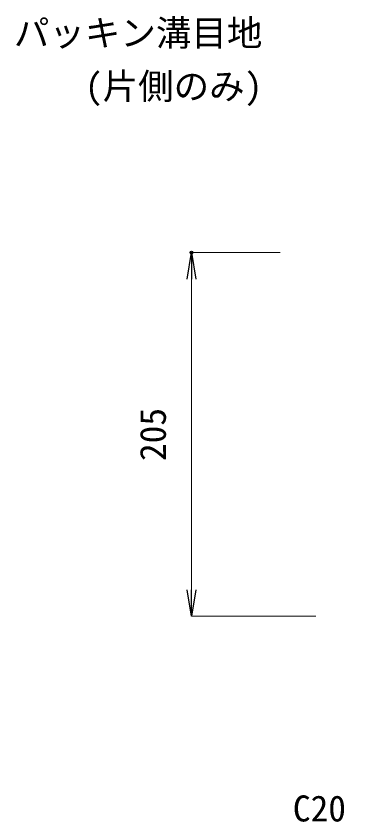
# Model space of a CAD drawing. Units: millimetres, scale not verified. Extents: x -7780 to 7780, y -1420 to 1420.
# Drawn here: x 5037.3 to 5228.6, y 144.2 to 598.2 of the extents above; entities that cross this region are included whole.
import ezdxf
from ezdxf.enums import TextEntityAlignment as Align

# ---------------------------------------------------------------- set-up
doc = ezdxf.new("R2010")
doc.units = ezdxf.units.MM
doc.header["$LTSCALE"] = 8
doc.header["$PDMODE"] = 32
doc.header["$PDSIZE"] = 1.6
doc.layers.add('0-0_0', color=7, linetype='Continuous')
doc.layers.add('0-3_DEFPOINTS', color=7, linetype='Continuous')
doc.layers.add('0-2_SUNPO_S10', color=3, linetype='Continuous', lineweight=18)
doc.styles.add('ＭＳ ゴシック', font='')
doc.styles.get('ＭＳ ゴシック').set_extended_font_data('MS Gothic')

# ---------------------------------------------------------------- blocks, each defined once
blk = doc.blocks.new('_OPEN')
at = {"layer": '0-0_0'}
blk.add_line((0, 0), (-1, 0), dxfattribs=at)
blk.add_lwpolyline([(-1, 0.1667), (0, 0), (-1, -0.1667)], dxfattribs=at)
blk = doc.blocks.new('D135')
at = {"layer": '0-2_SUNPO_S10'}
for p, q in [((12966, 1885), (12916, 1885)), ((12916, 1695), (12916, 1870)), ((12986, 1680), (12916, 1680))]:
    blk.add_line(p, q, dxfattribs=at)
at = {"layer": '0-3_DEFPOINTS'}
for p in [(12916, 1885), (13016, 1885), (13036, 1680)]:
    blk.add_point(p, dxfattribs=at)
at = {"layer": '0-2_SUNPO_S10', "xscale": 15, "yscale": 15}
for p, rotation in [((12916, 1885), 90), ((12916, 1680), 270)]:
    blk.add_blockref('_OPEN', p, dxfattribs=dict(at, rotation=rotation))
at = {"layer": '0-2_SUNPO_S10', "color": 7, "style": 'ＭＳ ゴシック'}
blk.add_text('205', height=14.66, rotation=90, dxfattribs=at).set_placement((12906, 1767.5), align=Align.BOTTOM_LEFT)

msp = doc.modelspace()

# ---------------------------------------------------------------- block references
at = {"layer": '0-2_SUNPO_S10'}
msp.add_blockref('D135', (-7780, -1420), dxfattribs=at)

# ---------------------------------------------------------------- texts
at = {"layer": '0-2_SUNPO_S10', "color": 7, "style": 'ＭＳ ゴシック'}
for s, p in [('パッキン溝目地', (5036, 577)), ('(片側のみ)', (5076, 547)), ('C20', (5193.101, 140))]:
    msp.add_text(s, height=14.66, dxfattribs=at).set_placement(p, align=Align.BOTTOM_LEFT)

doc.saveas('drawing.dxf')
